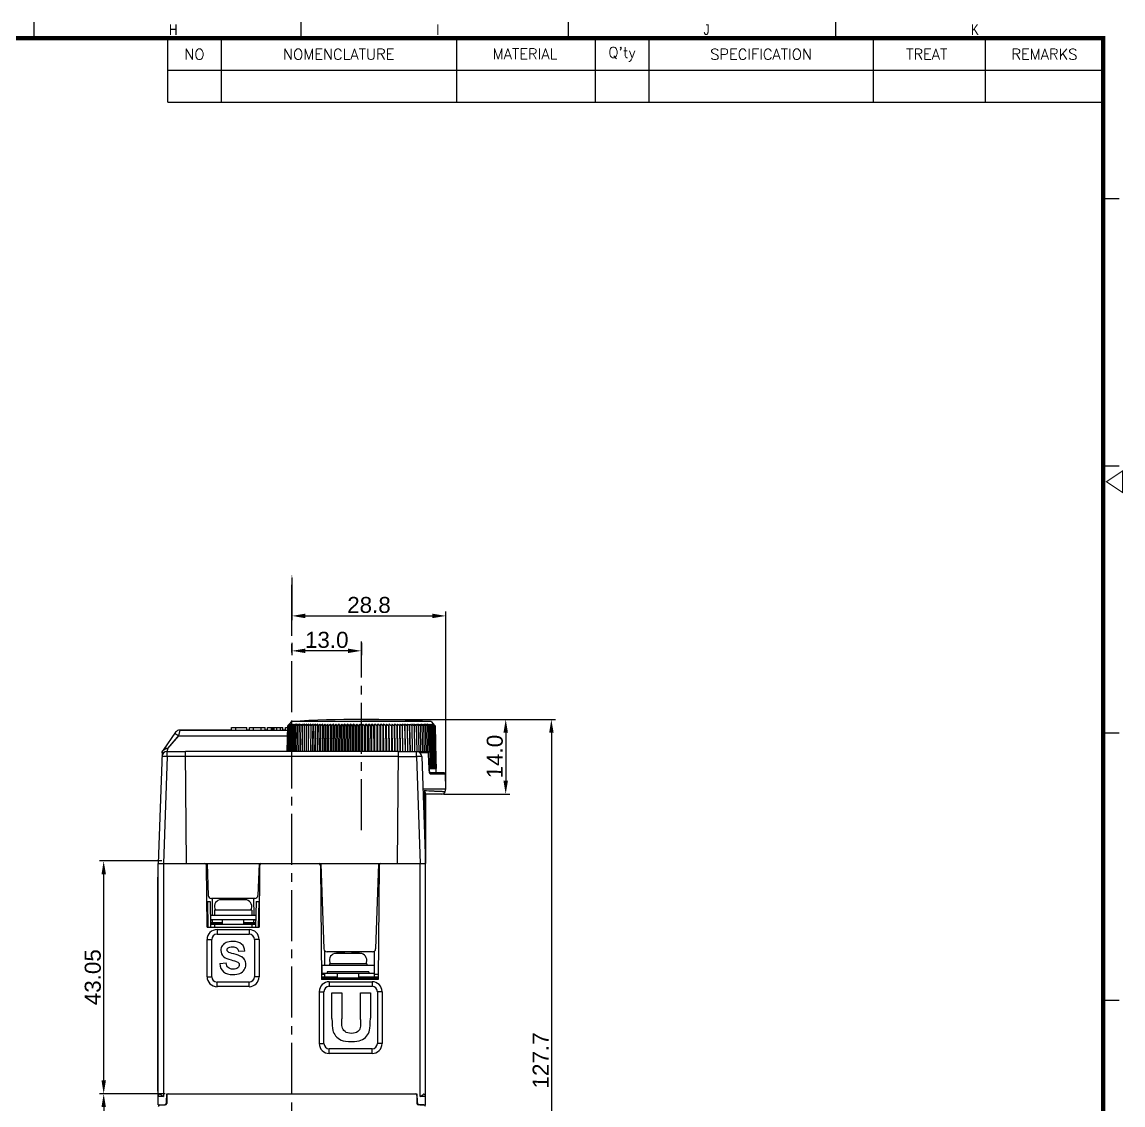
# Model space of a CAD drawing. Extents: x -1638 to -494, y -74 to 314.
# Drawn here: x -700 to -494.1, y 110.5 to 313.1 of the extents above; entities that cross this region are included whole.
import ezdxf
from ezdxf.enums import TextEntityAlignment as Align

# ---------------------------------------------------------------- set-up
doc = ezdxf.new("R2010")
doc.units = 0
doc.header["$PDMODE"] = 3
doc.header["$PDSIZE"] = 0.7
doc.linetypes.add('CENTER', pattern=[17.8, 10.75, -2.35, 2.35, -2.35])
doc.linetypes.add('CENTER2', pattern=[28.575, 19.05, -3.175, 3.175, -3.175])
doc.layers.get('0').update_dxf_attribs({"linetype": 'CONTINUOUS'})
doc.layers.get('DEFPOINTS').update_dxf_attribs({"linetype": 'CONTINUOUS'})
for name, color, linetype in [('3', 112, 'CENTER'), ('BUS_BAR_OUT-DXF_CONTINUOUS', 7, 'CONTINUOUS'), ('BUS_BAR_R_DXF_CONTINUOUS_L', 7, 'CONTINUOUS'), ('CASE_BODY_10DXF_CONTINUOUS', 7, 'CONTINUOUS'), ('COVER_TOP_10DXF_CONTINUOUS', 7, 'CONTINUOUS'), ('COVER_U_DXF_CONTINUOUS_LIN', 7, 'CONTINUOUS'), ('DIM', 1, 'CONTINUOUS'), ('HEATSINK1040DXF_CONTINUOUS', 7, 'CONTINUOUS'), ('KNOB_ROTARY_DXF_CONTINUOUS', 7, 'CONTINUOUS'), ('P_WASHER_M4_DXF_CONTINUOUS', 7, 'CONTINUOUS'), ('PCB_SUB-3RD_DXF_CONTINUOUS', 7, 'CONTINUOUS'), ('PH_M4X15_DXF_CONTINUOUS_LI', 7, 'CONTINUOUS'), ('PMU_DXF_CONTINUOUS_LINE', 7, 'CONTINUOUS'), ('S_WASHER_M4_DXF_CONTINUOUS', 7, 'CONTINUOUS'), ('WASHER_M4_DXF_CONTINUOUS_L', 7, 'CONTINUOUS'), ('WINDOW_SHEETDXF_CONTINUOUS', 7, 'CONTINUOUS')]:
    doc.layers.add(name, color=color, linetype=linetype)
doc.styles.add('OMI-1', font='arial.ttf', dxfattribs={"oblique": 1, "height": 3})
doc.styles.add('SIM', font='simplex')
doc.styles.get("Standard").update_dxf_attribs({"font": 'gulim.ttc', "width": 0.8, "height": 2})
doc.dimstyles.new('1', dxfattribs={"dimtxt": 5, "dimasz": 2.5, "dimexe": 0.8, "dimexo": 0.3, "dimgap": 0.5, "dimtad": 1, "dimtoh": 1, "dimdec": 1, "dimzin": 0, "dimtxsty": 'OMI-1', "dimcen": 0, "dimclrd": 256, "dimclre": 256, "dimclrt": 256, "dimazin": 3, "dimtfac": 0.8, "dimtdec": 1, "dimtix": 1, "dimtmove": 0, "dimatfit": 3, "dimtolj": 1, "dimtzin": 0})

# ---------------------------------------------------------------- blocks, each defined once
blk = doc.blocks.new('*D2265')
at = {"layer": 'DEFPOINTS', "color": 0}
for p in [(-672.92, 112.58), (-684.72, 54.93), (-684.72, 54.93)]:
    blk.add_point(p, dxfattribs=at)
at = {"layer": 'DIM'}
for p, q in [((-673.22, 112.58), (-685.52, 112.58)), ((-684.72, 110.08), (-684.72, 57.43)), ((-685.02, 54.93), (-685.52, 54.93))]:
    blk.add_line(p, q, dxfattribs=at)
for points in [[(-684.3, 110.08), (-685.13, 110.08), (-684.72, 112.58)], [(-685.13, 57.43), (-684.3, 57.43), (-684.72, 54.93)]]:
    blk.add_solid(points, dxfattribs=at)
at = {"layer": 'DIM', "insert": (-686.74, 83.76), "char_height": 3, "attachment_point": 5, "rotation": 90, "style": 'OMI-1'}
blk.add_mtext('\\A1;57.7', dxfattribs=at)
blk = doc.blocks.new('*D2266')
at = {"layer": 'DEFPOINTS', "color": 0}
for p in [(-684.72, 156.13), (-673.52, 156.13), (-684.72, 112.58)]:
    blk.add_point(p, dxfattribs=at)
at = {"layer": 'DIM'}
for p, q in [((-673.82, 156.13), (-685.52, 156.13)), ((-684.72, 115.08), (-684.72, 153.63)), ((-685.02, 112.58), (-685.52, 112.58))]:
    blk.add_line(p, q, dxfattribs=at)
for points in [[(-684.3, 153.63), (-685.13, 153.63), (-684.72, 156.13)], [(-685.13, 115.08), (-684.3, 115.08), (-684.72, 112.58)]]:
    blk.add_solid(points, dxfattribs=at)
at = {"layer": 'DIM', "insert": (-686.75, 134.36), "char_height": 3, "attachment_point": 5, "rotation": 90, "style": 'OMI-1'}
blk.add_mtext('\\A1;\\A1;43.05', dxfattribs=at)
blk = doc.blocks.new('*D2270')
at = {"layer": 'DEFPOINTS', "color": 0}
for p in [(-636.52, 182.62), (-636.52, 54.93), (-600.98, 54.93)]:
    blk.add_point(p, dxfattribs=at)
at = {"layer": 'DIM'}
for p, q in [((-636.22, 182.62), (-600.18, 182.62)), ((-600.98, 180.12), (-600.98, 57.43)), ((-636.22, 54.93), (-600.18, 54.93))]:
    blk.add_line(p, q, dxfattribs=at)
for points in [[(-600.56, 180.12), (-601.39, 180.12), (-600.98, 182.62)], [(-601.39, 57.43), (-600.56, 57.43), (-600.98, 54.93)]]:
    blk.add_solid(points, dxfattribs=at)
at = {"layer": 'DIM', "insert": (-602.98, 118.78), "char_height": 3, "attachment_point": 5, "rotation": 90, "style": 'OMI-1'}
blk.add_mtext('\\A1;127.7', dxfattribs=at)
blk = doc.blocks.new('*D2271')
at = {"layer": 'DEFPOINTS', "color": 0}
for p in [(-649.52, 197.21), (-636.52, 197.21), (-649.52, 195.44)]:
    blk.add_point(p, dxfattribs=at)
at = {"layer": 'DIM'}
for p, q in [((-649.52, 196.91), (-649.52, 194.64)), ((-636.52, 196.91), (-636.52, 194.64)), ((-639.02, 195.44), (-647.02, 195.44))]:
    blk.add_line(p, q, dxfattribs=at)
for points in [[(-647.02, 195.86), (-647.02, 195.03), (-649.52, 195.44)], [(-639.02, 195.03), (-639.02, 195.86), (-636.52, 195.44)]]:
    blk.add_solid(points, dxfattribs=at)
at = {"layer": 'DIM', "insert": (-643.02, 197.48), "char_height": 3, "attachment_point": 5, "style": 'OMI-1'}
blk.add_mtext('\\A1;13.0', dxfattribs=at)
blk = doc.blocks.new('*D2272')
at = {"layer": 'DEFPOINTS', "color": 0}
for p in [(-649.52, 209.46), (-620.72, 201.98), (-620.72, 169.63)]:
    blk.add_point(p, dxfattribs=at)
at = {"layer": 'DIM'}
for p, q in [((-649.52, 209.16), (-649.52, 201.18)), ((-647.02, 201.98), (-623.22, 201.98)), ((-620.72, 169.93), (-620.72, 202.78))]:
    blk.add_line(p, q, dxfattribs=at)
for points in [[(-647.02, 202.39), (-647.02, 201.56), (-649.52, 201.98)], [(-623.22, 201.56), (-623.22, 202.39), (-620.72, 201.98)]]:
    blk.add_solid(points, dxfattribs=at)
at = {"layer": 'DIM', "insert": (-635.12, 204.01), "char_height": 3, "attachment_point": 5, "style": 'OMI-1'}
blk.add_mtext('\\A1;28.8', dxfattribs=at)
blk = doc.blocks.new('*D2273')
at = {"layer": 'DEFPOINTS', "color": 0}
for p in [(-618.2, 182.62), (-621.45, 168.63), (-609.52, 168.63)]:
    blk.add_point(p, dxfattribs=at)
at = {"layer": 'DIM'}
for p, q in [((-617.9, 182.62), (-608.72, 182.62)), ((-609.52, 180.12), (-609.52, 171.13)), ((-621.15, 168.63), (-608.72, 168.63))]:
    blk.add_line(p, q, dxfattribs=at)
for points in [[(-609.1, 180.12), (-609.94, 180.12), (-609.52, 182.62)], [(-609.94, 171.13), (-609.1, 171.13), (-609.52, 168.63)]]:
    blk.add_solid(points, dxfattribs=at)
at = {"layer": 'DIM', "insert": (-611.55, 175.63), "char_height": 3, "attachment_point": 5, "rotation": 90, "style": 'OMI-1'}
blk.add_mtext('\\A1;14.0', dxfattribs=at)

msp = doc.modelspace()

# ---------------------------------------------------------------- linework, layer by layer
for p, q in [((-697.75, 310.08), (-697.75, 313.08)), ((-647.75, 310.08), (-647.75, 313.08)), ((-597.75, 310.08), (-597.75, 313.08)), ((-547.75, 310.08), (-547.75, 313.08)), ((-672.75, 298.08), (-672.75, 310.08)), ((-662.75, 310.08), (-662.75, 298.08)), ((-618.75, 310.08), (-618.75, 298.08)), ((-592.75, 298.08), (-592.75, 310.08)), ((-582.75, 310.08), (-582.75, 298.08)), ((-540.75, 298.08), (-540.75, 310.08)), ((-519.75, 298.08), (-519.75, 310.08)), ((-672.75, 304.08), (-497.75, 304.08)), ((-672.75, 298.08), (-497.75, 298.08)), ((-497.75, 280.08), (-494.75, 280.08)), ((-497.75, 230.08), (-494.75, 230.08)), ((-497.75, 180.08), (-494.75, 180.08)), ((-497.75, 130.08), (-494.75, 130.08))]:
    msp.add_line(p, q)
for points, const_width in [([(-497.75, 310.08), (-1047.75, 310.08), (-1047.75, -69.92), (-497.75, -69.92)], 0.8), ([(-497.15, 227.08), (-494.15, 225.08), (-494.15, 229.08)], 0.2)]:
    msp.add_lwpolyline(points, close=True, dxfattribs=dict(const_width=const_width))
at = {"layer": '3', "linetype": 'CENTER2', "ltscale": 0.5}
for p, q in [((-649.52, 26.83), (-649.52, 209.46)), ((-636.52, 161.89), (-636.52, 197.21))]:
    msp.add_line(p, q, dxfattribs=at)
at = {"layer": 'BUS_BAR_OUT-DXF_CONTINUOUS', "color": 7, "linetype": 'CONTINUOUS'}
for p, q in [((-633.51, 134.18), (-643.99, 134.18)), ((-634.01, 133.98), (-634.01, 134.18)), ((-633.51, 133.98), (-633.51, 134.18))]:
    msp.add_line(p, q, dxfattribs=at)
at = {"layer": 'BUS_BAR_R_DXF_CONTINUOUS_L', "color": 7, "linetype": 'CONTINUOUS'}
msp.add_line((-663.72, 144.58), (-663.72, 144.38), dxfattribs=at)
at = {"layer": 'CASE_BODY_10DXF_CONTINUOUS', "color": 7, "linetype": 'CONTINUOUS'}
for p, q in [((-674.52, 110.53), (-674.52, 155.63)), ((-674.52, 155.63), (-665.78, 155.63)), ((-673.52, 155.63), (-673.52, 112.08)), ((-665.38, 143.73), (-665.48, 155.33)), ((-655.55, 155.33), (-655.65, 143.73)), ((-655.25, 155.63), (-644.47, 155.63)), ((-644.17, 155.33), (-643.99, 133.98)), ((-633.19, 155.33), (-633.38, 133.98)), ((-632.89, 155.63), (-624.52, 155.63)), ((-625.52, 112.08), (-625.52, 155.63)), ((-624.52, 110.53), (-624.52, 155.63)), ((-665.42, 148.53), (-664.82, 148.53)), ((-665.32, 148.53), (-665.23, 143.73)), ((-664.82, 148.53), (-664.73, 143.73)), ((-656.22, 148.53), (-656.3, 143.73)), ((-656.22, 148.53), (-655.61, 148.53)), ((-655.72, 148.53), (-655.8, 143.73)), ((-665.38, 143.73), (-655.65, 143.73)), ((-663.52, 143.3), (-663.52, 142.43)), ((-663.52, 143.3), (-657.52, 143.3)), ((-663.52, 142.43), (-657.52, 142.43)), ((-657.52, 143.3), (-657.52, 142.43)), ((-665.38, 134.48), (-665.38, 141.43)), ((-665.38, 141.43), (-664.52, 141.43)), ((-664.52, 134.48), (-664.52, 141.43)), ((-656.52, 141.43), (-656.52, 134.48)), ((-655.65, 141.43), (-656.52, 141.43)), ((-655.65, 141.43), (-655.65, 134.48)), ((-658.31, 139.27), (-659.52, 139.21)), ((-663.02, 136.93), (-661.84, 137.05)), ((-665.38, 134.48), (-664.52, 134.48)), ((-655.65, 134.48), (-656.52, 134.48)), ((-633.38, 133.98), (-643.99, 133.98)), ((-663.52, 132.62), (-663.52, 133.48)), ((-657.52, 133.48), (-663.52, 133.48)), ((-657.52, 132.62), (-663.52, 132.62)), ((-657.52, 132.62), (-657.52, 133.48)), ((-642.52, 133.55), (-642.52, 132.68)), ((-642.52, 133.55), (-634.52, 133.55)), ((-642.52, 132.68), (-634.52, 132.68)), ((-634.52, 133.55), (-634.52, 132.68)), ((-644.38, 121.98), (-644.38, 131.68)), ((-644.38, 131.68), (-643.52, 131.68)), ((-643.52, 121.98), (-643.52, 131.68)), ((-642.02, 126.68), (-642.02, 131.48)), ((-642.02, 131.48), (-640.2, 131.48)), ((-640.2, 131.48), (-640.2, 126.61)), ((-636.66, 126.5), (-636.66, 131.48)), ((-636.66, 131.48), (-634.84, 131.48)), ((-634.84, 131.48), (-634.84, 126.75)), ((-633.52, 131.68), (-633.52, 121.98)), ((-632.65, 131.68), (-633.52, 131.68)), ((-632.65, 131.68), (-632.65, 121.98)), ((-644.38, 121.98), (-643.52, 121.98)), ((-632.65, 121.98), (-633.52, 121.98)), ((-642.52, 120.12), (-642.52, 120.98)), ((-634.52, 120.98), (-642.52, 120.98)), ((-634.52, 120.12), (-642.52, 120.12)), ((-634.52, 120.12), (-634.52, 120.98)), ((-673.52, 112.08), (-674.52, 112.08)), ((-672.94, 111.02), (-672.92, 112.58)), ((-672.92, 112.58), (-626.12, 112.58)), ((-626.12, 112.58), (-626.09, 111.02)), ((-624.52, 112.08), (-625.52, 112.08)), ((-674.52, 110.53), (-673.44, 110.53)), ((-625.59, 110.53), (-624.52, 110.53))]:
    msp.add_line(p, q, dxfattribs=at)
for centre, radius, start, end in [((-665.78, 155.33), 0.3, 0.5, 90), ((-655.25, 155.33), 0.3, 90, 179.5), ((-644.47, 155.33), 0.3, 0.5, 90), ((-632.89, 155.33), 0.3, 90, 179.5), ((-663.52, 141.43), 1.87, 90, 180), ((-663.52, 141.43), 1, 90, 180), ((-657.52, 141.43), 1.87, 0, 90), ((-657.52, 141.43), 1, 0, 90), ((-663.52, 134.48), 1.87, 180, 270), ((-663.52, 134.48), 1, 180, 270), ((-657.52, 134.48), 1.87, 270, 0), ((-657.52, 134.48), 1, 270, 0), ((-642.52, 131.68), 1.87, 90, 180), ((-642.52, 131.68), 1, 90, 180), ((-634.52, 131.68), 1.87, 0, 90), ((-634.52, 131.68), 1, 0, 90), ((-642.52, 121.98), 1.87, 180, 270), ((-642.52, 121.98), 1, 180, 270), ((-634.52, 121.98), 1.87, 270, 0), ((-634.52, 121.98), 1, 270, 0), ((-674.02, 112.08), 0.5, 114.4698, 180), ((-625.02, 112.08), 0.5, 0, 65.5302), ((-673.44, 111.03), 0.5, 270, 359), ((-625.59, 111.03), 0.5, 181, 270)]:
    msp.add_arc(centre, radius, start, end, dxfattribs=at)
for points in [[(-662.54, 140.27), (-662.71, 140), (-662.8, 139.71), (-662.8, 139.41)], [(-661.79, 140.88), (-662.12, 140.74), (-662.37, 140.53), (-662.54, 140.27)], [(-660.61, 141.08), (-661.07, 141.08), (-661.47, 141.01), (-661.79, 140.88)], [(-661.45, 139.87), (-661.25, 140.01), (-660.98, 140.08), (-660.62, 140.08)], [(-660.62, 140.08), (-660.28, 140.08), (-660.03, 140.01), (-659.86, 139.88)], [(-658.91, 140.59), (-659.29, 140.92), (-659.86, 141.08), (-660.61, 141.08)], [(-658.31, 139.27), (-658.33, 139.82), (-658.53, 140.26), (-658.91, 140.59)], [(-662.8, 139.41), (-662.8, 138.94), (-662.62, 138.53), (-662.25, 138.2)], [(-662.25, 138.2), (-661.99, 137.97), (-661.53, 137.77), (-660.88, 137.61)], [(-661.64, 139.49), (-661.64, 139.65), (-661.58, 139.77), (-661.45, 139.87)], [(-661.46, 139.13), (-661.59, 139.23), (-661.64, 139.35), (-661.64, 139.49)], [(-660.35, 138.73), (-660.94, 138.87), (-661.31, 139), (-661.46, 139.13)], [(-659.04, 138.29), (-659.33, 138.44), (-659.76, 138.59), (-660.35, 138.73)], [(-659.86, 139.88), (-659.69, 139.74), (-659.58, 139.52), (-659.52, 139.21)], [(-658.38, 137.68), (-658.54, 137.94), (-658.76, 138.15), (-659.04, 138.29)], [(-663.02, 136.93), (-662.94, 136.26), (-662.7, 135.75), (-662.29, 135.4)], [(-661.41, 136.18), (-661.63, 136.36), (-661.77, 136.65), (-661.84, 137.05)], [(-660.53, 135.9), (-660.9, 135.9), (-661.19, 135.99), (-661.41, 136.18)], [(-660.88, 137.61), (-660.38, 137.48), (-660.05, 137.4), (-659.91, 137.35)], [(-659.65, 136.14), (-659.85, 135.98), (-660.14, 135.9), (-660.53, 135.9)], [(-659.91, 137.35), (-659.71, 137.27), (-659.56, 137.18), (-659.48, 137.09)], [(-659.35, 136.73), (-659.35, 136.5), (-659.45, 136.31), (-659.65, 136.14)], [(-659.48, 137.09), (-659.4, 136.99), (-659.35, 136.86), (-659.35, 136.73)], [(-658.43, 135.76), (-658.24, 136.06), (-658.14, 136.39), (-658.14, 136.73)], [(-658.14, 136.73), (-658.14, 137.11), (-658.22, 137.43), (-658.38, 137.68)], [(-662.29, 135.4), (-661.88, 135.05), (-661.3, 134.88), (-660.54, 134.88)], [(-660.54, 134.88), (-660.02, 134.88), (-659.59, 134.95), (-659.24, 135.09)], [(-659.24, 135.09), (-658.89, 135.24), (-658.62, 135.46), (-658.43, 135.76)], [(-642.02, 126.68), (-642.02, 125.67), (-641.96, 124.91), (-641.84, 124.4)], [(-640.14, 125.1), (-640.18, 125.33), (-640.2, 125.83), (-640.2, 126.61)], [(-636.66, 126.5), (-636.66, 125.79), (-636.69, 125.28), (-636.74, 124.97)], [(-634.99, 124.46), (-634.89, 124.91), (-634.84, 125.67), (-634.84, 126.75)], [(-641.84, 124.4), (-641.76, 124.05), (-641.59, 123.72), (-641.33, 123.4)], [(-639.58, 124.21), (-639.88, 124.43), (-640.06, 124.74), (-640.14, 125.1)], [(-638.38, 123.88), (-638.89, 123.88), (-639.29, 123.99), (-639.58, 124.21)], [(-637.21, 124.2), (-637.47, 123.99), (-637.86, 123.88), (-638.38, 123.88)], [(-636.74, 124.97), (-636.79, 124.67), (-636.95, 124.4), (-637.21, 124.2)], [(-635.53, 123.34), (-635.27, 123.64), (-635.09, 124.02), (-634.99, 124.46)], [(-641.33, 123.4), (-641.07, 123.08), (-640.72, 122.82), (-640.28, 122.63)], [(-640.28, 122.63), (-639.84, 122.43), (-639.18, 122.33), (-638.32, 122.33)], [(-638.32, 122.33), (-637.61, 122.33), (-637.03, 122.42), (-636.59, 122.6)], [(-636.59, 122.6), (-636.15, 122.78), (-635.8, 123.03), (-635.53, 123.34)]]:
    msp.add_open_spline(points, degree=3, dxfattribs=at)
for points, knots in [([(-674.22, 112.54), (-674.11, 112.48), (-673.87, 112.33), (-673.64, 112.17), (-673.52, 112.08)], [0, 0, 0, 0, 0.467555, 1, 1, 1, 1]), ([(-625.52, 112.08), (-625.4, 112.17), (-625.17, 112.33), (-624.93, 112.48), (-624.81, 112.54)], [0, 0, 0, 0, 0.532445, 1, 1, 1, 1])]:
    msp.add_open_spline(points, degree=3, knots=knots, dxfattribs=at)
at = {"layer": 'COVER_TOP_10DXF_CONTINUOUS', "color": 7, "linetype": 'CONTINUOUS'}
for p, q in [((-671.28, 180.21), (-673.61, 176.87)), ((-670.72, 179.54), (-672.8, 177.17)), ((-670.46, 180.63), (-670.72, 179.54)), ((-670.72, 179.54), (-650.36, 179.54)), ((-670.47, 180.6), (-670.48, 180.57)), ((-670.46, 180.63), (-670.47, 180.62)), ((-670.47, 180.62), (-670.47, 180.6)), ((-670.46, 180.63), (-668.94, 180.63)), ((-665.09, 180.63), (-650.33, 180.63)), ((-660.83, 180.63), (-660.83, 181.13)), ((-660.83, 181.13), (-657.95, 181.13)), ((-660.03, 180.63), (-660.03, 181.13)), ((-657.95, 180.63), (-657.95, 181.13)), ((-657.46, 180.63), (-657.46, 181.13)), ((-657.46, 181.13), (-654.53, 181.13)), ((-656.71, 180.63), (-656.71, 181.13)), ((-655.27, 180.63), (-655.27, 181.13)), ((-654.53, 180.63), (-654.53, 181.13)), ((-654.08, 180.63), (-654.08, 181.13)), ((-654.08, 181.13), (-651.23, 181.13)), ((-653.33, 180.63), (-653.33, 181.13)), ((-653.1, 180.63), (-653.1, 181.13)), ((-652.8, 180.63), (-652.8, 181.13)), ((-652.34, 180.63), (-652.34, 181.13)), ((-651.62, 180.63), (-651.62, 181.13)), ((-651.22, 180.63), (-651.22, 181.13)), ((-650.71, 180.63), (-650.71, 181.13)), ((-650.71, 181.13), (-650.32, 181.13)), ((-672.8, 177.17), (-672.82, 176.63)), ((-673.79, 176.34), (-674.52, 155.63)), ((-672.82, 175.67), (-673.52, 155.63)), ((-672.82, 176.64), (-672.82, 176.63)), ((-672.82, 175.67), (-672.82, 176.63)), ((-672.82, 176.63), (-669.43, 176.63)), ((-669.42, 175.67), (-672.82, 175.67)), ((-672.8, 177.06), (-672.8, 176.97)), ((-669.46, 176.63), (-669.28, 155.63)), ((-629.76, 155.63), (-629.57, 176.63)), ((-629.61, 175.67), (-626.22, 175.67)), ((-629.6, 176.63), (-624.21, 176.63)), ((-626.22, 175.67), (-626.22, 176.63)), ((-626.22, 175.67), (-625.52, 155.63)), ((-623.97, 176.34), (-625.51, 176.34)), ((-625.22, 175.67), (-624.52, 155.63)), ((-623.95, 175.93), (-623.97, 176.34)), ((-623.82, 174.4), (-623.91, 176.35)), ((-669.42, 174.78), (-669.45, 174.78)), ((-669.41, 174.26), (-669.44, 174.26)), ((-629.59, 174.78), (-629.62, 174.78)), ((-629.59, 174.26), (-629.62, 174.26)), ((-623.81, 172.91), (-623.82, 173.26)), ((-623.72, 172.73), (-623.73, 172.77)), ((-621.06, 172.63), (-623.7, 172.63)), ((-620.76, 172.34), (-623.45, 172.34)), ((-620.72, 169.63), (-620.76, 172.34)), ((-625.01, 169.63), (-620.72, 169.63)), ((-620.87, 169.07), (-620.72, 169.63)), ((-624.52, 168.76), (-624.52, 155.63)), ((-621.45, 168.63), (-624.52, 168.63)), ((-674.52, 155.63), (-669.28, 155.63)), ((-665.61, 155.63), (-665.61, 155.58)), ((-655.42, 155.63), (-655.43, 155.58)), ((-629.76, 155.63), (-624.52, 155.63)), ((-664.38, 145.93), (-664.35, 149.12)), ((-656.68, 149.12), (-656.66, 145.93)), ((-664.39, 145.08), (-664.76, 145.08)), ((-662.52, 144.58), (-664.75, 144.58)), ((-664.39, 144.58), (-664.39, 145.13)), ((-656.29, 144.58), (-658.52, 144.58)), ((-656.64, 144.58), (-656.65, 145.13)), ((-656.28, 145.08), (-656.65, 145.08)), ((-643.35, 136.58), (-643.33, 139.28)), ((-634.04, 134.38), (-634.09, 139.24)), ((-643.37, 134.88), (-643.99, 134.88)), ((-641.01, 134.38), (-643.99, 134.38)), ((-643.37, 134.38), (-643.36, 135.08)), ((-633.38, 134.38), (-637.01, 134.38)), ((-633.37, 134.88), (-634.05, 134.88))]:
    msp.add_line(p, q, dxfattribs=at)
for points in [[(-670.72, 179.54), (-670.89, 179.34), (-671.07, 179.14), (-671.26, 178.92), (-671.45, 178.71), (-671.64, 178.49), (-671.83, 178.27), (-672.02, 178.06), (-672.2, 177.85)], [(-672.37, 177.66), (-672.52, 177.48), (-672.66, 177.31), (-672.8, 177.17)], [(-623.75, 172.91), (-623.76, 173.07), (-623.78, 173.52), (-623.82, 174.4)], [(-623.73, 172.77), (-623.74, 172.82), (-623.75, 172.87), (-623.75, 172.91)], [(-623.66, 172.63), (-623.67, 172.64), (-623.69, 172.67), (-623.7, 172.69), (-623.72, 172.73)], [(-623.65, 172.62), (-623.66, 172.62), (-623.66, 172.63)]]:
    msp.add_lwpolyline(points, dxfattribs=at)
for centre, radius, start, end in [((-670.46, 179.63), 1, 90, 145), ((-672.82, 175.63), 1, 90, 178), ((-672.8, 176.3), 1, 145, 178), ((-626.22, 175.63), 1, 2, 90), ((-624.21, 176.33), 0.3, 2.7424, 90), ((-622.82, 172.95), 0.992, 182.6256, 184.6775), ((-622.83, 172.95), 0.978, 184.6665, 188.5395), ((-622.87, 172.94), 0.939, 188.5391, 192.1771), ((-621.06, 172.33), 0.3, 1, 90), ((-621.45, 169.23), 0.6, 270, 344.8142)]:
    msp.add_arc(centre, radius, start, end, dxfattribs=at)
for points, knots in [([(-670.72, 179.54), (-670.81, 179.6), (-670.99, 179.71), (-671.2, 179.81), (-671.35, 179.86), (-671.44, 179.88), (-671.52, 179.87), (-671.54, 179.84)], [0, 0, 0, 0, 0.37007, 0.677079, 0.796265, 0.889222, 1, 1, 1, 1]), ([(-672.8, 177.17), (-672.88, 177.18), (-673.04, 177.19), (-673.34, 177.13), (-673.53, 176.99), (-673.61, 176.87)], [0, 0, 0, 0, 0.270068, 0.525422, 1, 1, 1, 1]), ([(-673.29, 177.06), (-673.25, 177.08), (-673.09, 177.14), (-672.92, 177.16), (-672.8, 177.17)], [0, 0, 0, 0, 0.246746, 1, 1, 1, 1]), ([(-672.82, 175.67), (-672.95, 175.67), (-673.13, 175.68), (-673.37, 175.68), (-673.52, 175.68), (-673.64, 175.68), (-673.72, 175.68), (-673.77, 175.68), (-673.8, 175.67), (-673.81, 175.67), (-673.82, 175.67), (-673.82, 175.67)], [0, 0, 0, 0, 0.38196, 0.554451, 0.705643, 0.829841, 0.922205, 0.955346, 0.979338, 0.994097, 1, 1, 1, 1]), ([(-673.79, 176.34), (-673.79, 176.48), (-673.68, 176.79), (-673.43, 176.99), (-673.29, 177.06)], [0, 0, 0, 0, 0.483326, 1, 1, 1, 1]), ([(-625.22, 175.67), (-625.22, 175.67), (-625.23, 175.67), (-625.24, 175.67), (-625.26, 175.68), (-625.31, 175.68), (-625.4, 175.68), (-625.52, 175.68), (-625.67, 175.68), (-625.9, 175.68), (-626.09, 175.67), (-626.22, 175.67)], [0, 0, 0, 0, 0.005903, 0.020662, 0.044654, 0.077795, 0.170159, 0.294357, 0.445549, 0.61804, 1, 1, 1, 1]), ([(-624.21, 176.63), (-624.18, 176.63), (-624.11, 176.62), (-624, 176.52), (-623.97, 176.41), (-623.97, 176.34)], [0, 0, 0, 0, 0.225753, 0.46745, 1, 1, 1, 1]), ([(-623.97, 176.34), (-623.95, 176.34), (-623.93, 176.34), (-623.91, 176.34), (-623.91, 176.34), (-623.91, 176.35)], [0, 0, 0, 0, 0.727063, 0.925126, 1, 1, 1, 1]), ([(-623.75, 172.91), (-623.75, 172.91), (-623.76, 172.91), (-623.77, 172.91), (-623.79, 172.91), (-623.8, 172.91), (-623.81, 172.91)], [0, 0, 0, 0, 0.068884, 0.261604, 0.575356, 1, 1, 1, 1]), ([(-623.69, 172.5), (-623.7, 172.52), (-623.75, 172.6), (-623.77, 172.68), (-623.79, 172.75)], [0, 0, 0, 0, 0.232708, 1, 1, 1, 1]), ([(-623.45, 172.34), (-623.49, 172.34), (-623.6, 172.38), (-623.66, 172.46), (-623.69, 172.5)], [0, 0, 0, 0, 0.447081, 1, 1, 1, 1]), ([(-623.45, 172.34), (-623.45, 172.4), (-623.49, 172.53), (-623.6, 172.62), (-623.66, 172.63)], [0, 0, 0, 0, 0.528305, 1, 1, 1, 1]), ([(-620.87, 169.07), (-620.89, 169.08), (-620.97, 169.08), (-621.16, 169.09), (-621.47, 169.1), (-621.9, 169.12), (-622.46, 169.14), (-623.42, 169.18), (-624.2, 169.22), (-624.76, 169.24)], [0, 0, 0, 0, 0.016075, 0.064209, 0.14415, 0.255496, 0.397665, 0.56987, 1, 1, 1, 1]), ([(-624.52, 168.76), (-624.52, 168.84), (-624.59, 169.02), (-624.69, 169.16), (-624.76, 169.24)], [0, 0, 0, 0, 0.428018, 1, 1, 1, 1]), ([(-624.52, 155.63), (-624.52, 157.9), (-624.56, 162.44), (-624.7, 166.97), (-624.76, 169.24)], [0, 0, 0, 0, 0.499931, 1, 1, 1, 1])]:
    msp.add_open_spline(points, degree=3, knots=knots, dxfattribs=at)
for points in [[(-623.82, 173.26), (-623.87, 174.15), (-623.91, 175.04), (-623.95, 175.93)], [(-623.66, 172.63), (-623.67, 172.63), (-623.68, 172.63), (-623.7, 172.63)]]:
    msp.add_open_spline(points, degree=3, dxfattribs=at)
at = {"layer": 'COVER_U_DXF_CONTINUOUS_LIN', "color": 7, "linetype": 'CONTINUOUS'}
for p, q in [((-669.25, 155.62), (-669.43, 176.63)), ((-629.6, 176.63), (-669.43, 176.63)), ((-629.61, 175.67), (-669.42, 175.67)), ((-629.79, 155.62), (-629.6, 176.63)), ((-629.79, 155.62), (-669.25, 155.62)), ((-665.38, 155.62), (-665.18, 149.7)), ((-655.65, 155.62), (-655.86, 149.7)), ((-644.07, 155.62), (-643.52, 139.7)), ((-633.29, 155.62), (-633.85, 139.7)), ((-656.46, 149.12), (-664.58, 149.12)), ((-634.45, 139.12), (-642.92, 139.12))]:
    msp.add_line(p, q, dxfattribs=at)
for centre, start, end in [((-664.58, 149.72), 182, 270), ((-656.46, 149.72), 270, 358), ((-642.92, 139.72), 182, 270), ((-634.45, 139.72), 270, 358)]:
    msp.add_arc(centre, 0.6, start, end, dxfattribs=at)
at = {"layer": 'HEATSINK1040DXF_CONTINUOUS', "color": 7, "linetype": 'CONTINUOUS'}
for p, q in [((-672.92, 112.28), (-672.92, 110.78)), ((-672.62, 112.58), (-626.42, 112.58)), ((-626.12, 112.28), (-626.12, 110.78)), ((-674.22, 110.48), (-673.22, 110.48)), ((-624.82, 110.48), (-625.82, 110.48))]:
    msp.add_line(p, q, dxfattribs=at)
for centre, start, end in [((-672.62, 112.28), 90, 180), ((-626.42, 112.28), 0, 90), ((-674.22, 110.18), 90, 180), ((-673.22, 110.78), 270, 0), ((-625.82, 110.78), 180, 270), ((-624.82, 110.18), 0, 90)]:
    msp.add_arc(centre, 0.3, start, end, dxfattribs=at)
at = {"layer": 'KNOB_ROTARY_DXF_CONTINUOUS', "color": 7, "linetype": 'CONTINUOUS'}
for p, q in [((-650.31, 181.41), (-650.43, 176.63)), ((-650.29, 181.41), (-650.41, 176.63)), ((-650.24, 181.41), (-650.36, 176.63)), ((-650.24, 181.49), (-650.31, 181.41)), ((-650.22, 181.49), (-650.29, 181.41)), ((-650.17, 181.41), (-650.29, 176.63)), ((-650.15, 181.5), (-650.24, 181.41)), ((-650.07, 181.41), (-650.19, 176.63)), ((-650.09, 181.49), (-650.17, 181.41)), ((-649.99, 181.49), (-650.07, 181.41)), ((-649.95, 181.41), (-650.07, 176.63)), ((-650.04, 181.45), (-650.01, 181.49)), ((-650.03, 181.7), (-650, 181.74)), ((-650, 181.74), (-650.03, 181.7)), ((-649.58, 182.2), (-650.01, 181.74)), ((-649.96, 181.74), (-650, 181.7)), ((-649.99, 181.7), (-649.96, 181.74)), ((-649.96, 181.67), (-649.91, 181.74)), ((-649.87, 181.49), (-649.95, 181.41)), ((-649.81, 181.41), (-649.92, 176.63)), ((-649.9, 181.48), (-649.9, 181.49)), ((-649.88, 181.67), (-649.82, 181.74)), ((-649.71, 181.5), (-649.81, 181.41)), ((-649.77, 181.67), (-649.72, 181.74)), ((-649.64, 181.41), (-649.76, 176.63)), ((-649.64, 181.67), (-649.59, 181.74)), ((-649.53, 181.51), (-649.64, 181.41)), ((-649.53, 181.51), (-649.64, 181.41)), ((-623.45, 182.2), (-649.58, 182.2)), ((-649.45, 181.41), (-649.56, 176.63)), ((-649.48, 181.67), (-649.44, 181.74)), ((-649.24, 181.41), (-649.35, 176.63)), ((-649, 181.41), (-649.11, 176.63)), ((-648.75, 181.41), (-648.85, 176.63)), ((-648.47, 181.41), (-648.57, 176.63)), ((-648.17, 181.41), (-648.27, 176.63)), ((-647.85, 181.41), (-647.95, 176.63)), ((-647.51, 181.41), (-647.6, 176.63)), ((-647.15, 181.41), (-647.24, 176.63)), ((-646.77, 181.41), (-646.86, 176.63)), ((-646.38, 181.41), (-646.46, 176.63)), ((-646.38, 181.41), (-646.35, 181.74)), ((-645.96, 181.41), (-646.05, 176.63)), ((-645.96, 181.41), (-645.96, 181.74)), ((-645.63, 176.63), (-645.55, 181.74)), ((-645.53, 181.41), (-645.61, 176.63)), ((-645.53, 181.41), (-645.55, 181.74)), ((-645.2, 176.63), (-645.12, 181.74)), ((-645.09, 181.41), (-645.16, 176.63)), ((-644.75, 176.63), (-644.68, 181.74)), ((-644.63, 181.41), (-644.7, 176.63)), ((-644.29, 176.63), (-644.22, 181.74)), ((-644.15, 181.41), (-644.22, 176.63)), ((-643.82, 176.63), (-643.75, 181.74)), ((-643.67, 181.41), (-643.73, 176.63)), ((-643.33, 176.63), (-643.26, 181.74)), ((-643.16, 181.41), (-643.22, 176.63)), ((-642.83, 176.63), (-642.77, 181.74)), ((-642.65, 181.41), (-642.71, 176.63)), ((-642.32, 176.63), (-642.26, 181.74)), ((-642.13, 181.41), (-642.18, 176.63)), ((-641.8, 176.63), (-641.75, 181.74)), ((-641.6, 181.41), (-641.64, 176.63)), ((-641.27, 176.63), (-641.22, 181.74)), ((-641.06, 181.41), (-641.1, 176.63)), ((-640.73, 176.63), (-640.69, 181.74)), ((-640.51, 181.41), (-640.54, 176.63)), ((-640.18, 176.63), (-640.15, 181.74)), ((-639.95, 181.41), (-639.98, 176.63)), ((-639.63, 176.63), (-639.6, 181.74)), ((-639.39, 181.41), (-639.41, 176.63)), ((-639.07, 176.63), (-639.05, 181.74)), ((-638.82, 181.41), (-638.84, 176.63)), ((-638.51, 176.63), (-638.49, 181.74)), ((-638.25, 181.41), (-638.26, 176.63)), ((-637.94, 176.63), (-637.93, 181.74)), ((-637.67, 181.41), (-637.68, 176.63)), ((-637.37, 176.63), (-637.37, 181.74)), ((-637.1, 181.41), (-637.1, 176.63)), ((-636.8, 176.63), (-636.8, 181.74)), ((-636.52, 181.41), (-636.52, 176.63)), ((-636.23, 176.63), (-636.24, 181.74)), ((-635.94, 181.41), (-635.93, 176.63)), ((-635.66, 176.63), (-635.67, 181.74)), ((-635.36, 181.41), (-635.35, 176.63)), ((-635.09, 176.63), (-635.11, 181.74)), ((-634.79, 181.41), (-634.77, 176.63)), ((-634.53, 176.63), (-634.55, 181.74)), ((-634.22, 181.41), (-634.2, 176.63)), ((-633.97, 176.63), (-633.99, 181.74)), ((-633.65, 181.41), (-633.62, 176.63)), ((-633.41, 176.63), (-633.44, 181.74)), ((-633.09, 181.41), (-633.06, 176.63)), ((-632.85, 176.63), (-632.89, 181.74)), ((-632.53, 181.41), (-632.49, 176.63)), ((-632.31, 176.63), (-632.35, 181.74)), ((-631.98, 181.41), (-631.94, 176.63)), ((-631.77, 176.63), (-631.81, 181.74)), ((-631.44, 181.41), (-631.39, 176.63)), ((-631.24, 176.63), (-631.29, 181.74)), ((-630.91, 181.41), (-630.86, 176.63)), ((-630.72, 176.63), (-630.77, 181.74)), ((-630.38, 181.41), (-630.33, 176.63)), ((-630.21, 176.63), (-630.27, 181.74)), ((-629.87, 181.41), (-629.81, 176.63)), ((-629.71, 176.63), (-629.77, 181.74)), ((-629.37, 181.41), (-629.31, 176.63)), ((-629.22, 176.63), (-629.29, 181.74)), ((-628.88, 181.41), (-628.82, 176.63)), ((-628.74, 176.63), (-628.82, 181.74)), ((-628.41, 181.41), (-628.34, 176.63)), ((-628.28, 176.63), (-628.36, 181.74)), ((-627.95, 181.41), (-627.87, 176.63)), ((-627.84, 176.63), (-627.92, 181.74)), ((-627.49, 181.74), (-627.5, 181.41)), ((-627.5, 181.41), (-627.42, 176.63)), ((-627.4, 176.63), (-627.49, 181.74)), ((-627.08, 181.74), (-627.07, 181.41)), ((-627.07, 181.41), (-626.99, 176.63)), ((-626.68, 181.74), (-626.66, 181.41)), ((-626.66, 181.41), (-626.57, 176.63)), ((-626.26, 181.41), (-626.17, 176.63)), ((-625.89, 181.41), (-625.79, 176.63)), ((-625.53, 181.41), (-625.43, 176.63)), ((-625.19, 181.41), (-625.09, 176.63)), ((-624.87, 181.41), (-624.77, 176.63)), ((-624.57, 181.41), (-624.46, 176.63)), ((-624.29, 181.41), (-624.18, 176.63)), ((-624.03, 181.41), (-623.92, 176.41)), ((-623.8, 181.41), (-623.65, 175.19)), ((-623.6, 181.74), (-623.56, 181.67)), ((-623.59, 181.41), (-623.44, 175.19)), ((-623.4, 181.41), (-623.5, 181.51)), ((-623.4, 181.41), (-623.5, 181.51)), ((-623.45, 182.2), (-623.03, 181.74)), ((-623.45, 181.74), (-623.4, 181.67)), ((-623.4, 181.41), (-623.25, 175.19)), ((-623.32, 181.74), (-623.29, 181.7)), ((-623.23, 181.41), (-623.32, 181.5)), ((-623.29, 181.7), (-623.27, 181.67)), ((-623.23, 181.41), (-623.08, 175.19)), ((-623.21, 181.74), (-623.16, 181.67)), ((-623.08, 181.41), (-623.16, 181.49)), ((-623.14, 181.49), (-623.13, 181.48)), ((-623.13, 181.74), (-623.07, 181.67)), ((-623.08, 181.41), (-622.93, 175.19)), ((-623.07, 181.74), (-623.04, 181.7)), ((-623.04, 181.7), (-623.07, 181.74)), ((-623.04, 181.74), (-623, 181.7)), ((-623, 181.7), (-623.04, 181.74)), ((-622.96, 181.41), (-623.04, 181.49)), ((-623.02, 181.49), (-622.99, 181.45)), ((-622.96, 181.41), (-622.81, 175.19)), ((-622.87, 181.41), (-622.95, 181.49)), ((-622.8, 181.41), (-622.88, 181.5)), ((-622.87, 181.41), (-622.71, 175.19)), ((-622.75, 181.41), (-622.82, 181.49)), ((-622.8, 181.41), (-622.64, 175.19)), ((-622.72, 181.41), (-622.79, 181.49)), ((-622.75, 181.41), (-622.59, 175.19)), ((-622.72, 181.41), (-622.57, 175.19)), ((-623.62, 173.43), (-623.65, 175.19)), ((-623.65, 175.19), (-623.63, 173.43)), ((-623.4, 173.43), (-623.44, 175.19)), ((-623.44, 175.19), (-623.41, 173.43)), ((-623.21, 173.43), (-623.25, 175.19)), ((-623.25, 175.19), (-623.22, 173.43)), ((-623.04, 173.43), (-623.08, 175.19)), ((-623.08, 175.19), (-623.05, 173.43)), ((-622.9, 173.43), (-622.93, 175.19)), ((-622.93, 175.19), (-622.9, 173.43)), ((-622.78, 173.43), (-622.81, 175.19)), ((-622.81, 175.19), (-622.78, 173.43)), ((-622.68, 173.43), (-622.71, 175.19)), ((-622.71, 175.19), (-622.68, 173.43)), ((-622.61, 173.43), (-622.64, 175.19)), ((-622.64, 175.19), (-622.61, 173.43)), ((-622.56, 173.43), (-622.59, 175.19)), ((-622.59, 175.19), (-622.56, 173.43)), ((-622.57, 175.19), (-622.53, 173.43)), ((-622.57, 175.19), (-622.54, 173.43)), ((-623.77, 173.43), (-623.63, 173.43)), ((-623.62, 173.43), (-623.41, 173.43)), ((-623.4, 173.43), (-623.22, 173.43)), ((-623.21, 173.43), (-623.05, 173.43)), ((-623.04, 173.43), (-622.9, 173.43)), ((-622.9, 173.43), (-622.78, 173.43)), ((-622.78, 173.43), (-622.68, 173.43)), ((-622.68, 173.43), (-622.61, 173.43)), ((-622.59, 173.43), (-622.56, 173.43)), ((-622.56, 173.43), (-622.54, 173.43)), ((-622.52, 172.63), (-622.53, 173.43))]:
    msp.add_line(p, q, dxfattribs=at)
for centre, radius, start, end in [((-617.44, 150.04), 45.44, 135.8343, 136.212), ((-617.46, 148.95), 46.17, 134.8177, 135.196), ((-616.91, 153.38), 43.55, 139.4343, 139.7894), ((-617.65, 148.12), 46.59, 133.8206, 134.2448), ((-616.25, 154.26), 43.45, 140.8971, 141.2026), ((-617.5, 147.03), 47.43, 132.9671, 133.4099), ((-615.67, 155.33), 43.17, 142.4065, 142.7077), ((-617.35, 146.03), 48.19, 132.1884, 132.6307), ((-614.91, 156.37), 43.07, 144.0304, 144.3259), ((-617.17, 145.07), 48.94, 131.481, 131.9225), ((-613.48, 157.08), 43.72, 145.7751, 146.1759), ((-617, 144.21), 49.61, 130.8412, 131.2656), ((-612.18, 158.04), 44.15, 147.6425, 148.0311), ((-636.52, -17.38), 200, 86.2544, 93.7456), ((-616.8, 143.42), 50.22, 130.266, 130.6706), ((-611, 159.23), 44.39, 149.5288, 150.0132), ((-615.03, 140.84), 53.21, 130.1362, 130.3113), ((-616.58, 142.68), 50.8, 129.7527, 130.1378), ((-615.81, 141.37), 52.16, 129.301, 129.86), ((-608.88, 160.06), 45.66, 151.6596, 152.1209), ((-615.5, 140.71), 52.72, 128.9041, 129.4619), ((-606.12, 160.83), 47.56, 153.9231, 154.3572), ((-615.17, 140.13), 53.21, 128.5622, 129.1189), ((-602.49, 161.51), 50.35, 156.3189, 156.7212), ((-614.84, 139.63), 53.63, 128.2737, 128.8295), ((-597.61, 162.1), 54.4, 158.8441, 159.2099), ((-614.49, 139.22), 53.99, 128.0371, 128.5922), ((-590.84, 162.59), 60.34, 161.4934, 161.8178), ((-614.14, 138.89), 54.26, 127.8513, 128.4059), ((-581.05, 162.93), 69.31, 164.2584, 164.5367), ((-613.78, 138.66), 54.46, 127.7155, 128.2697), ((-565.89, 163.1), 83.65, 167.1276, 167.3553), ((-613.41, 138.51), 54.58, 127.6288, 128.1829), ((-539.85, 163), 108.86, 170.0862, 170.2594), ((-613.04, 138.47), 54.61, 127.591, 128.1452), ((-485.78, 162.31), 162.12, 173.1164, 173.2318), ((-612.67, 138.51), 54.56, 127.6018, 128.1564), ((-612.29, 138.65), 54.43, 127.6612, 128.2164), ((-611.91, 138.88), 54.21, 127.7697, 128.3257), ((-790.19, 167.72), 145.75, 5.3928, 5.5209), ((-611.54, 139.21), 53.92, 127.9276, 128.4847), ((-744.35, 166.71), 100.8, 8.3901, 8.5765), ((-611.15, 139.62), 53.54, 128.1358, 128.6942), ((-721.11, 166), 78.48, 11.3277, 11.5692), ((-610.77, 140.12), 53.1, 128.3952, 128.9551), ((-707.16, 165.36), 65.49, 14.1873, 14.4801), ((-610.38, 140.71), 52.58, 128.7072, 129.2688), ((-697.92, 164.72), 57.24, 16.9534, 17.293), ((-609.99, 141.37), 52, 129.0733, 129.6368), ((-691.39, 164.05), 51.74, 19.6132, 19.9949), ((-609.6, 142.11), 51.36, 129.4953, 130.0607), ((-686.56, 163.32), 47.97, 22.1572, 22.576), ((-609.2, 142.91), 50.66, 129.9753, 130.5427), ((-682.86, 162.54), 45.38, 24.5787, 25.0297), ((-608.79, 143.78), 49.92, 130.5155, 131.085), ((-679.96, 161.7), 43.61, 26.8735, 27.3521), ((-608.37, 144.71), 49.15, 131.1188, 131.6904), ((-677.62, 160.81), 42.45, 29.04, 29.5418), ((-607.93, 145.69), 48.34, 131.7881, 132.3616), ((-675.7, 159.86), 41.75, 31.0782, 31.5993), ((-607.48, 146.72), 47.52, 132.5267, 133.102), ((-674.11, 158.87), 41.4, 32.9902, 33.5268), ((-607.01, 147.78), 46.68, 133.3382, 133.915), ((-672.77, 157.84), 41.33, 34.7787, 35.3278), ((-606.51, 148.88), 45.85, 134.2267, 134.8045), ((-671.62, 156.77), 41.48, 36.4478, 37.0066), ((-605.97, 150), 45.04, 135.1963, 135.7747), ((-670.62, 155.67), 41.81, 38.002, 38.5681), ((-605.39, 151.13), 44.26, 136.2516, 136.8299), ((-669.75, 154.55), 42.28, 39.4463, 40.0176), ((-604.76, 152.27), 43.53, 137.3976, 137.9748), ((-668.97, 153.41), 42.86, 40.7856, 41.3605), ((-604.06, 153.41), 42.86, 138.6395, 139.2144), ((-668.28, 152.27), 43.53, 42.0252, 42.6024), ((-603.29, 154.55), 42.28, 139.9824, 140.5537), ((-667.65, 151.13), 44.26, 43.1701, 43.7484), ((-602.41, 155.67), 41.81, 141.4319, 141.998), ((-667.07, 150), 45.04, 44.2253, 44.8037), ((-601.42, 156.77), 41.48, 142.9934, 143.5522), ((-666.53, 148.88), 45.85, 45.1955, 45.7733), ((-600.27, 157.84), 41.33, 144.6722, 145.2213), ((-666.03, 147.78), 46.68, 46.085, 46.6618), ((-598.92, 158.87), 41.4, 146.4732, 147.0098), ((-665.55, 146.72), 47.52, 46.898, 47.4733), ((-597.33, 159.86), 41.75, 148.4007, 148.9218), ((-665.1, 145.69), 48.34, 47.6384, 48.2119), ((-595.42, 160.81), 42.45, 150.4582, 150.96), ((-664.67, 144.71), 49.15, 48.3096, 48.8812), ((-593.08, 161.7), 43.61, 152.6479, 153.1265), ((-664.25, 143.78), 49.92, 48.915, 49.4845), ((-590.17, 162.54), 45.38, 154.9703, 155.4213), ((-663.84, 142.91), 50.66, 49.4573, 50.0247), ((-586.48, 163.32), 47.97, 157.424, 157.8428), ((-663.44, 142.11), 51.36, 49.9393, 50.5047), ((-581.65, 164.05), 51.74, 160.0051, 160.3868), ((-663.04, 141.37), 52, 50.3632, 50.9267), ((-575.12, 164.72), 57.24, 162.707, 163.0466), ((-662.65, 140.71), 52.58, 50.7312, 51.2928), ((-565.88, 165.36), 65.49, 165.5199, 165.8127), ((-662.27, 140.12), 53.1, 51.0449, 51.6048), ((-551.93, 166), 78.48, 168.4308, 168.6723), ((-661.88, 139.62), 53.54, 51.3058, 51.8642), ((-528.68, 166.71), 100.8, 171.4235, 171.6099), ((-661.5, 139.21), 53.92, 51.5153, 52.0724), ((-482.84, 167.72), 145.75, 174.4791, 174.6072), ((-661.12, 138.88), 54.21, 51.6743, 52.2303), ((-660.74, 138.65), 54.43, 51.7836, 52.3388), ((-660.37, 138.51), 54.56, 51.8436, 52.3982), ((-659.99, 138.47), 54.61, 51.8548, 52.409), ((-787.25, 162.31), 162.12, 6.7682, 6.8836), ((-659.62, 138.51), 54.58, 51.8171, 52.3712), ((-733.18, 163), 108.86, 9.7406, 9.9138), ((-659.26, 138.66), 54.46, 51.7303, 52.2845), ((-707.14, 163.1), 83.65, 12.6447, 12.8724), ((-658.9, 138.89), 54.26, 51.5941, 52.1487), ((-691.99, 162.93), 69.31, 15.4633, 15.7416), ((-658.54, 139.22), 53.99, 51.4078, 51.9629), ((-682.19, 162.59), 60.34, 18.1822, 18.5066), ((-658.2, 139.63), 53.63, 51.1705, 51.7263), ((-675.43, 162.1), 54.4, 20.7901, 21.1559), ((-657.86, 140.13), 53.21, 50.8811, 51.4378), ((-657.54, 140.71), 52.72, 50.5381, 51.0959), ((-670.54, 161.51), 50.35, 23.2788, 23.6811), ((-657.23, 141.37), 52.16, 50.14, 50.699), ((-666.91, 160.83), 47.56, 25.6428, 26.0769), ((-656.46, 142.68), 50.8, 49.8622, 50.2473), ((-664.16, 160.06), 45.66, 27.8791, 28.3404), ((-656.24, 143.42), 50.22, 49.3294, 49.734), ((-662.04, 159.23), 44.39, 29.9868, 30.4712), ((-658.01, 140.84), 53.21, 49.6887, 49.8638), ((-656.04, 144.21), 49.61, 48.7344, 49.1588), ((-660.85, 158.04), 44.15, 31.9689, 32.3575), ((-655.88, 145.06), 48.96, 48.0743, 48.519), ((-659.55, 157.08), 43.72, 33.8241, 34.2249), ((-655.68, 146.03), 48.19, 47.3693, 47.8116), ((-658.13, 156.37), 43.07, 35.6741, 35.9696), ((-655.54, 147.03), 47.43, 46.5901, 47.0329), ((-657.36, 155.33), 43.17, 37.2923, 37.5935), ((-655.39, 148.12), 46.59, 45.7552, 46.1794), ((-656.79, 154.26), 43.45, 38.7974, 39.1029), ((-655.58, 148.95), 46.17, 44.804, 45.1823), ((-656.12, 153.38), 43.55, 40.2106, 40.5657), ((-655.6, 150.04), 45.44, 43.788, 44.1657)]:
    msp.add_arc(centre, radius, start, end, dxfattribs=at)
at = {"layer": 'P_WASHER_M4_DXF_CONTINUOUS', "color": 7, "linetype": 'CONTINUOUS'}
for p, q in [((-643.91, 136.58), (-643.91, 135.08)), ((-634.11, 136.58), (-643.91, 136.58)), ((-634.11, 136.58), (-634.11, 135.08)), ((-642.91, 135.08), (-643.91, 135.08)), ((-642.91, 135.38), (-642.91, 135.08)), ((-635.11, 135.38), (-642.91, 135.38)), ((-635.11, 135.38), (-635.11, 135.08)), ((-634.11, 135.08), (-635.11, 135.08))]:
    msp.add_line(p, q, dxfattribs=at)
at = {"layer": 'PCB_SUB-3RD_DXF_CONTINUOUS', "color": 7, "linetype": 'CONTINUOUS'}
for p, q in [((-664.75, 144.38), (-662.52, 144.38)), ((-664.74, 144.33), (-656.29, 144.33)), ((-664.02, 144.33), (-664.02, 143.73)), ((-658.52, 144.38), (-656.29, 144.38)), ((-657.02, 144.33), (-657.02, 143.73))]:
    msp.add_line(p, q, dxfattribs=at)
at = {"layer": 'PH_M4X15_DXF_CONTINUOUS_LI', "color": 7, "linetype": 'CONTINUOUS'}
for p, q in [((-657.97, 148.87), (-663.07, 148.87)), ((-662.91, 148.89), (-662.99, 148.89)), ((-661.15, 148.89), (-661.19, 149.1)), ((-659.88, 148.89), (-661.15, 148.89)), ((-659.85, 149.1), (-659.88, 148.89)), ((-658.05, 148.89), (-658.13, 148.89)), ((-662.52, 144.33), (-662.52, 145.13)), ((-658.52, 144.33), (-658.52, 145.13)), ((-636.46, 138.82), (-641.56, 138.82)), ((-641.4, 138.84), (-641.48, 138.84)), ((-639.64, 138.84), (-639.68, 139.05)), ((-638.37, 138.84), (-639.64, 138.84)), ((-638.33, 139.05), (-638.37, 138.84)), ((-636.53, 138.84), (-636.62, 138.84)), ((-641.01, 134.18), (-641.01, 135.08)), ((-637.01, 134.18), (-637.01, 135.08))]:
    msp.add_line(p, q, dxfattribs=at)
for centre, radius, start, end in [((-662.7, 147.61), 1.31, 106.0916, 211.0046), ((-660.52, 140.03), 9.2, 105.5895, 106.0916), ((-660.52, 139.92), 9.28, 98.7549, 104.9046), ((-659.84, 144.33), 4.82, 81.2422, 83.0298), ((-660.52, 139.92), 9.28, 75.0954, 81.2451), ((-660.52, 140.03), 9.2, 73.9084, 74.4105), ((-658.33, 147.61), 1.31, 328.9954, 73.9084), ((-641.19, 137.56), 1.31, 106.0916, 211.0046), ((-639.01, 129.98), 9.2, 105.5895, 106.0916), ((-639.01, 129.87), 9.28, 98.7549, 104.9046), ((-639.01, 129.87), 9.28, 75.0954, 81.2451), ((-639.01, 129.98), 9.2, 73.9084, 74.4105), ((-636.82, 137.56), 1.31, 328.9954, 73.9084)]:
    msp.add_arc(centre, radius, start, end, dxfattribs=at)
for points, knots in [([(-639.68, 139.05), (-639.68, 139.06), (-639.7, 139.07), (-639.72, 139.08), (-639.76, 139.09), (-639.82, 139.09), (-639.91, 139.1), (-640.02, 139.09), (-640.19, 139.08), (-640.33, 139.06), (-640.42, 139.05)], [0, 0, 0, 0, 0.034834, 0.061797, 0.096387, 0.188884, 0.310971, 0.458814, 0.627119, 1, 1, 1, 1]), ([(-637.59, 139.05), (-637.69, 139.06), (-637.82, 139.08), (-637.99, 139.09), (-638.11, 139.1), (-638.2, 139.09), (-638.26, 139.09), (-638.3, 139.08), (-638.32, 139.07), (-638.33, 139.06), (-638.33, 139.05)], [0, 0, 0, 0, 0.37289, 0.541198, 0.68904, 0.811123, 0.903617, 0.938205, 0.965167, 1, 1, 1, 1])]:
    msp.add_open_spline(points, degree=3, knots=knots, dxfattribs=at)
at = {"layer": 'PMU_DXF_CONTINUOUS_LINE', "color": 7, "linetype": 'CONTINUOUS'}
for p, q in [((-674.62, 113.08), (-674.62, 153.08)), ((-674.52, 153.08), (-674.62, 153.08)), ((-674.52, 113.08), (-674.62, 113.08))]:
    msp.add_line(p, q, dxfattribs=at)
at = {"layer": 'S_WASHER_M4_DXF_CONTINUOUS', "color": 7, "linetype": 'CONTINUOUS'}
for p, q in [((-663.99, 146.93), (-663.99, 145.93)), ((-657.02, 146.93), (-663.99, 146.93)), ((-657.02, 146.93), (-657.02, 145.93)), ((-642.48, 136.88), (-642.48, 136.58)), ((-635.51, 136.88), (-642.48, 136.88)), ((-635.51, 136.88), (-635.51, 136.58))]:
    msp.add_line(p, q, dxfattribs=at)
at = {"layer": 'WASHER_M4_DXF_CONTINUOUS_L', "color": 7, "linetype": 'CONTINUOUS'}
for p, q in [((-656.26, 145.93), (-664.77, 145.93)), ((-656.28, 145.13), (-664.76, 145.13)), ((-635.11, 135.08), (-642.91, 135.08))]:
    msp.add_line(p, q, dxfattribs=at)
at = {"layer": 'WINDOW_SHEETDXF_CONTINUOUS', "color": 7, "linetype": 'CONTINUOUS'}
for p, q in [((-670.52, 180.63), (-670.52, 180.68)), ((-670.52, 180.68), (-660.83, 180.68)), ((-670.52, 180.63), (-670.46, 180.63)), ((-668.94, 180.63), (-665.09, 180.63)), ((-663.52, 180.63), (-663.52, 180.68)), ((-657.95, 180.68), (-657.46, 180.68)), ((-654.53, 180.68), (-654.08, 180.68)), ((-651.22, 180.68), (-650.71, 180.68))]:
    msp.add_line(p, q, dxfattribs=at)

# ---------------------------------------------------------------- texts
at = {"width": 0.85}
for s, p in [('H', (-672.51, 310.66)), ('I', (-622.51, 310.66)), ('J', (-572.51, 310.66)), ('K', (-522.51, 310.66))]:
    msp.add_text(s, height=2, dxfattribs=at).set_placement(p)
at = {"style": 'SIM'}
for s, p in [('NO', (-667.75, 307.05)), ('NOMENCLATURE', (-640.75, 307.05)), ("Q'ty", (-587.75, 307.05)), ('SPECIFICATION', (-561.75, 307.05)), ('TREAT', (-530.75, 307.05)), ('REMARKS', (-508.75, 307.05))]:
    msp.add_text(s, height=2, dxfattribs=at).set_placement(p, align=Align.MIDDLE)
msp.add_text('MATERIAL', height=2, dxfattribs=at).set_placement((-605.91, 306.11), align=Align.CENTER)

# ---------------------------------------------------------------- dimensions: what is measured, and where the dimension line sits
at = {"layer": 'DIM'}
for base, p1, p2, picture, middle in [((-620.72, 201.98), (-649.52, 209.46), (-620.72, 169.63), '*D2272', (-635.12, 204.01)), ((-649.52, 195.44), (-636.52, 197.21), (-649.52, 197.21), '*D2271', (-643.02, 197.48))]:
    dim = msp.add_linear_dim(base=base, p1=p1, p2=p2, dimstyle='1', dxfattribs=at)
    dim.commit()
    dim.dimension.update_dxf_attribs({"geometry": picture, "text_midpoint": middle})
for base, p1, p2, picture, middle in [((-600.98, 54.93), (-636.52, 182.62), (-636.52, 54.93), '*D2270', (-602.98, 118.78)), ((-609.52, 168.63), (-618.2, 182.62), (-621.45, 168.63), '*D2273', (-611.55, 175.63)), ((-684.71796024, 54.93194907), (-672.91775953, 112.58194907), (-684.71796024, 54.93194907), '*D2265', (-686.74354005, 83.75694907))]:
    dim = msp.add_linear_dim(base=base, p1=p1, p2=p2, angle=90, dimstyle='1', dxfattribs=at)
    dim.commit()
    dim.dimension.update_dxf_attribs({"geometry": picture, "text_midpoint": middle})
dim = msp.add_linear_dim(base=(-684.72, 156.13), p1=(-684.72, 112.58), p2=(-673.52, 156.13), angle=90, text='\\A1;43.05', dimstyle='1', override={"dimtxsty": 'OMI-1'}, dxfattribs=at)
dim.commit()
dim.dimension.update_dxf_attribs({"geometry": '*D2266', "text_midpoint": (-686.75, 134.36)})

doc.saveas('drawing.dxf')
